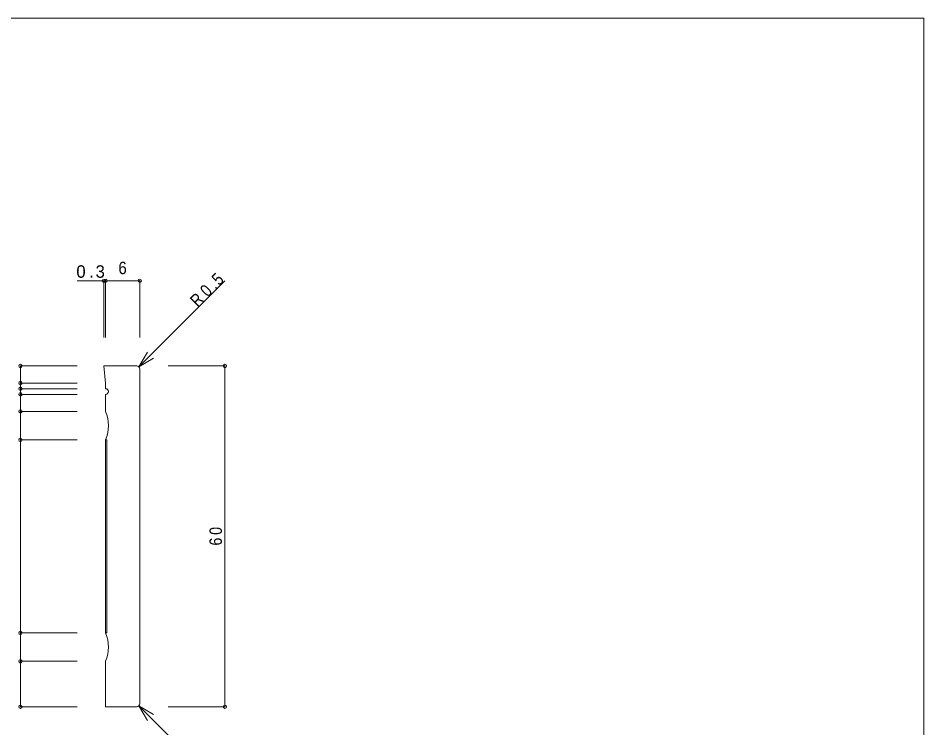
# Model space of a CAD drawing. Units: millimetres on the paper. Extents: x -141 to 141, y -98 to 98.
# Drawn here: x -18.4 to 141, y -27.5 to 97.5 of the extents above; entities that cross this region are included whole.
import ezdxf
from ezdxf.enums import TextEntityAlignment as Align

# ---------------------------------------------------------------- set-up
doc = ezdxf.new("R2010")
doc.units = ezdxf.units.MM
doc.header["$PDMODE"] = 32
doc.header["$PDSIZE"] = 0.6
for name, color, linetype, lineweight in [('0-0_ＫＢ製品', 2, 'Continuous', 9), ('0-3_寸法', 4, 'Continuous', 9), ('0-4_引出線字', 4, 'Continuous', 9), ('0-8_他製品', 7, 'Continuous', 9), ('F-0_図面枠', 5, 'Continuous', 9)]:
    doc.layers.add(name, color=color, linetype=linetype, lineweight=lineweight)
doc.layers.add('0-5_文字', color=7, linetype='Continuous')
doc.styles.add('HGｺﾞｼｯｸM', font='')
doc.styles.get('HGｺﾞｼｯｸM').set_extended_font_data('HGｺﾞｼｯｸM')

msp = doc.modelspace()

# ---------------------------------------------------------------- linework, layer by layer
at = {"layer": '0-0_ＫＢ製品'}
for p, q in [((2.5, 36.25), (-3, 36.25)), ((3, 35.75), (3, -23.25)), ((-3, 33.25), (-3, 32.25)), ((-3, 31.25), (-3, 28.25)), ((-3, 23.25), (-3, -10.75)), ((-3, -15.75), (-3, -23.75)), ((2.5, -23.75), (-3, -23.75))]:
    msp.add_line(p, q, dxfattribs=at)
msp.add_lwpolyline([(-3, 36.25), (-3.3, 36.25), (-3, 33.25)], dxfattribs=at)
for centre, radius, start, end in [((2.5, 35.75), 0.5, 0, 90), ((-3, 31.75), 0.5, 270, 90), ((-9, 25.75), 6.5, 337.38014, 22.61986), ((-9, -13.25), 6.5, 337.38014, 22.61986), ((2.5, -23.25), 0.5, 270, 0)]:
    msp.add_arc(centre, radius, start, end, dxfattribs=at)
at = {"layer": '0-3_寸法'}
for p, q in [((-3, 51.25), (-8, 51.25)), ((-3.3, 51.25), (-3.3, 41.25)), ((3, 51.25), (-3, 51.25)), ((-3, 51.25), (-3, 41.25)), ((3, 51.25), (3, 41.25)), ((-18, 36.25), (-18, 33.25)), ((-18, 36.25), (-8, 36.25)), ((18, 36.25), (8, 36.25)), ((18, 36.25), (18, -23.75)), ((-18, 33.25), (-8, 33.25)), ((-18, 33.25), (-18, 32.25)), ((-18, 32.25), (-8, 32.25)), ((-18, 32.25), (-18, 31.25)), ((-18, 31.25), (-8, 31.25)), ((-18, 31.25), (-18, 28.25)), ((-18, 28.25), (-8, 28.25)), ((-18, 28.25), (-18, 23.25)), ((-18, 23.25), (-8, 23.25)), ((-18, 23.25), (-18, -10.75)), ((-18, -10.75), (-8, -10.75)), ((-18, -10.75), (-18, -15.75)), ((-18, -15.75), (-8, -15.75)), ((-18, -15.75), (-18, -23.75)), ((-18, -23.75), (-8, -23.75)), ((18, -23.75), (8, -23.75))]:
    msp.add_line(p, q, dxfattribs=at)
for p in [(-3.3, 51.25), (-3, 51.25), (3, 51.25), (-18, 36.25), (18, 36.25), (-18, 33.25), (-18, 32.25), (-18, 31.25), (-18, 28.25), (-18, 23.25), (-18, -10.75), (-18, -15.75), (-18, -23.75), (18, -23.75)]:
    msp.add_point(p, dxfattribs=at)
at = {"layer": '0-4_引出線字'}
for p, q in [((2.854, 36.104), (18, 51.25)), ((2.854, 36.104), (4.354, 38.702)), ((2.854, 36.104), (5.452, 37.604)), ((2.854, -23.604), (4.354, -26.202)), ((2.854, -23.604), (5.452, -25.104)), ((2.854, -23.604), (18, -38.75))]:
    msp.add_line(p, q, dxfattribs=at)
at = {"layer": '0-8_他製品'}
for p, q in [((-3, 23.25), (-2.8, 23.25)), ((-2.8, 23.25), (-2.8, -10.75)), ((-3, -10.75), (-2.8, -10.75))]:
    msp.add_line(p, q, dxfattribs=at)
at = {"layer": 'F-0_図面枠'}
for p, q in [((-141, 97.5), (141, 97.5)), ((141, 97.5), (141, -97.5))]:
    msp.add_line(p, q, dxfattribs=at)

# ---------------------------------------------------------------- texts
at = {"layer": '0-3_寸法', "color": 7, "style": 'HGｺﾞｼｯｸM', "width": 0.9}
msp.add_text('6', height=2.199, dxfattribs=at).set_placement((-0.75, 51.75), align=Align.BOTTOM_LEFT)
at = {"layer": '0-3_寸法', "color": 7, "insert": (-8.15, 51.75), "char_height": 2.199, "attachment_point": 7, "style": 'HGｺﾞｼｯｸM'}
msp.add_mtext('\\T1.38;0.3', dxfattribs=at)
at = {"layer": '0-3_寸法', "color": 7, "insert": (17.5, 4.625), "char_height": 2.199, "attachment_point": 7, "rotation": 90, "style": 'HGｺﾞｼｯｸM'}
msp.add_mtext('\\T1.36;\\W0.85;60', dxfattribs=at)
at = {"layer": '0-5_文字', "insert": (13.227, 46.477), "char_height": 2.199, "attachment_point": 7, "rotation": 45, "style": 'HGｺﾞｼｯｸM'}
msp.add_mtext('\\T1.38;\\W0.85;R0.5', dxfattribs=at)

doc.saveas('drawing.dxf')
